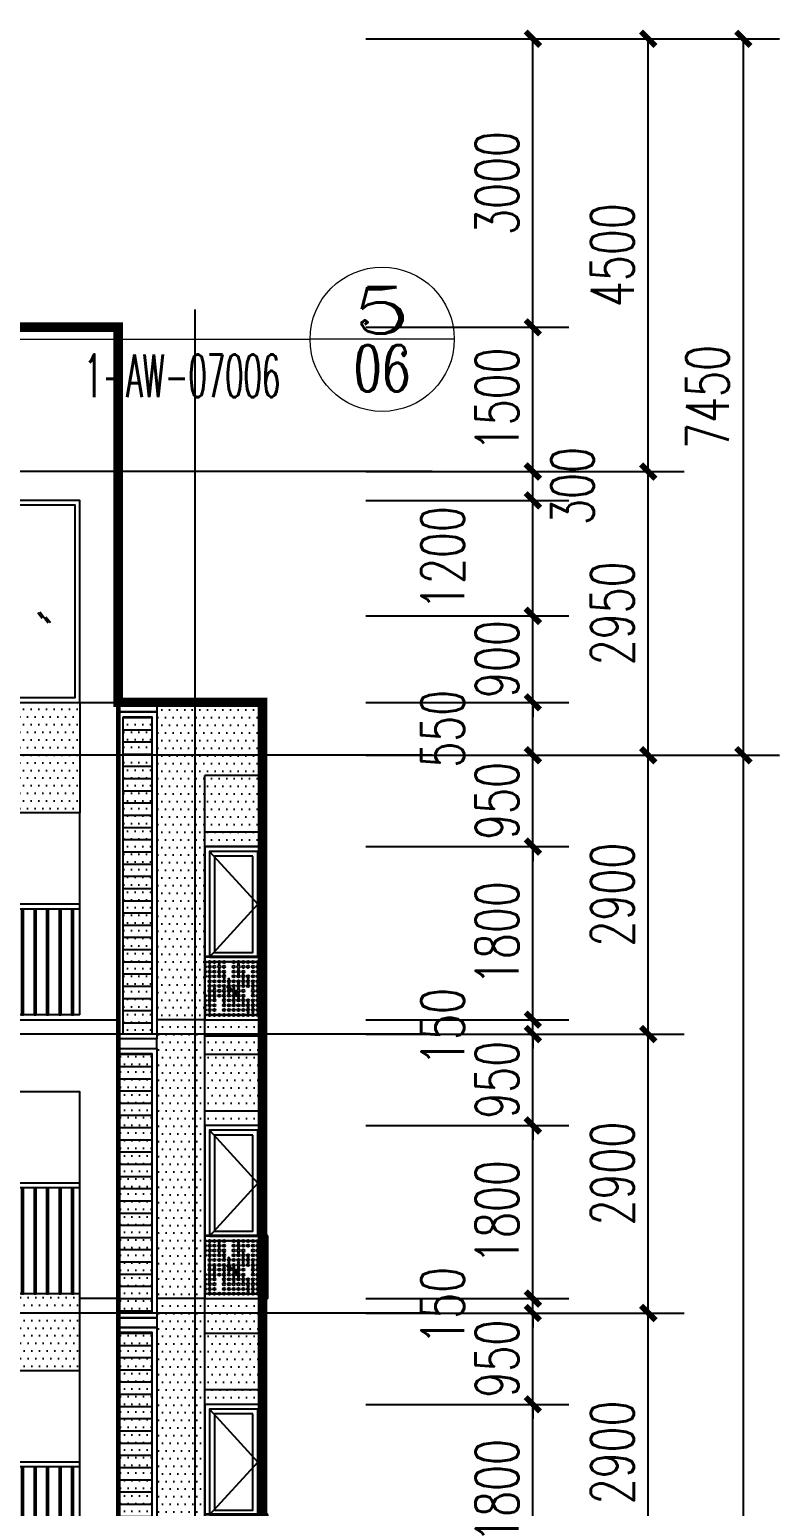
# Model space of a CAD drawing. Header units: millimetres. Extents: x 43 to 235305, y 0 to 139712.
# Drawn here: x 35488 to 43286, y 123396 to 138754 of the extents above; entities that cross this region are included whole.
import ezdxf
from ezdxf.enums import TextEntityAlignment as Align
from ezdxf.xclip import XClip

# ---------------------------------------------------------------- set-up
doc = ezdxf.new("R2010")
doc.units = ezdxf.units.MM
doc.header["$XCLIPFRAME"] = 2
for name, pattern in [('CONTINOUS', [0]), ('DASH', [0.35, 0.25, -0.1]), ('DOTE', [2.42, 2, -0.2, 0.02, -0.2]), ('HIDDEN', [7.5, 5, -2.5])]:
    doc.linetypes.add(name, pattern=pattern)
for name, color, linetype in [('A-AXIS', 1, 'DOTE'), ('A-AXIS-DIMS', 3, 'Continuous'), ('A-DRWD-DIMS', 144, 'Continuous'), ('A-ELEV-DRWD', 130, 'Continuous'), ('A-ELEV-HRAL', 165, 'Continuous'), ('A-ELEV-LINE', 30, 'Continuous'), ('A-ELEV-LINE1', 33, 'Continuous'), ('A-ELEV-LINE2', 55, 'Continuous'), ('A-ELEV-OPEN', 253, 'Continuous'), ('A-ELEV-OUT2', 6, 'CONTINOUS'), ('A-ELEV-PATT', 55, 'Continuous'), ('A-ELEV-SHUT', 215, 'Continuous'), ('A-HATH1', 251, 'Continuous'), ('D-Hole', 8, 'HIDDEN'), ('DIM_IDEN', 3, 'Continuous'), ('PUB_DIM', 3, 'Continuous'), ('PUB_HATCH', 251, 'Continuous'), ('PUB_TEXT', 7, 'Continuous'), ('S_STAIR', 2, 'Continuous'), ('Sun', 138, 'Continuous'), ('Window_detail', 165, 'Continuous')]:
    doc.layers.add(name, color=color, linetype=linetype)
doc.styles.add('_TCH_DIM_T3', font='SIMPLEX', dxfattribs={"width": 0.705882, "bigfont": 'GBCBIG'})
doc.styles.add('_TCH_LABEL', font='COMPLEX', dxfattribs={"bigfont": 'GBCBIG'})
doc.dimstyles.new('_TCH_ARCH&&150', dxfattribs={"dimtxt": 446.25, "dimasz": 150, "dimexe": 375, "dimexo": 450, "dimgap": 150, "dimtad": 1, "dimdec": 0, "dimzin": 0, "dimdsep": 46, "dimtxsty": '_TCH_DIM_T3', "dimblk": 'ARCHTICK', "dimcen": 0.09, "dimclrt": 7, "dimazin": 2, "dimtfac": 1, "dimtdec": 0, "dimtix": 1, "dimtmove": 2, "dimatfit": 3, "dimfxl": 1, "dimtolj": 1, "dimtzin": 0, "dimarcsym": 0})

# ---------------------------------------------------------------- blocks, each defined once
blk = doc.blocks.new('A$C312A139E')
at = {"layer": 'A-ELEV-DRWD'}
blk.add_lwpolyline([(2200, 1350), (2200, 2250), (1400, 2250), (1400, 1350)], dxfattribs=at)
at = {"layer": 'A-ELEV-LINE1'}
for points in [[(-400, 200), (-400, 2300), (2350, 2300), (2350, 200)], [(2250, 1350), (2250, 2300), (1350, 2300), (1350, 1350)]]:
    blk.add_lwpolyline(points, dxfattribs=at)
blk = doc.blocks.new('GGGG')
at = {"layer": 'A-ELEV-OPEN'}
for p, q in [((-176, -227), (0, 0)), ((-128, -96), (-220, -215)), ((-48, -132), (44, -12))]:
    blk.add_line(p, q, dxfattribs=at)
blk = doc.blocks.new('A$C26D120F1')
blk.add_circle((0, 0), 12.5)
blk = doc.blocks.new('A$C357E671F')
at = {"layer": 'D-Hole', "ltscale": 0.02}
blk.add_line((1055, 550), (1055, 150), dxfattribs=at)
at = {"layer": 'Sun'}
blk.add_lwpolyline([(2060, 600), (0, 600), (0, -50), (2060, -50)], close=True, dxfattribs=at)
at = {"layer": 'Sun', "color": 8, "linetype": 'DASH', "ltscale": 0.2}
for points in [[(50, 550), (2010, 550), (2010, 0), (50, 0)], [(1005, 550), (1055, 550), (1055, 0), (1005, 0)]]:
    blk.add_lwpolyline(points, close=True, dxfattribs=at)
at = {"layer": 'Sun'}
for centre in [(130, 525), (130, 475), (280, 525), (280, 475), (480, 525), (480, 475), (730, 525), (730, 475), (780, 525), (780, 475), (1130, 525), (1130, 475), (1230, 525), (1230, 475), (1380, 525), (1380, 475), (1630, 525), (1630, 475), (1730, 525), (1730, 475), (1880, 525), (1880, 475), (80, 425), (80, 375), (80, 325), (130, 425), (280, 425), (330, 425), (330, 375), (380, 375), (380, 325), (480, 425), (480, 325), (530, 425), (530, 375), (530, 325), (580, 375), (580, 325), (630, 325), (680, 325), (730, 425), (730, 375), (730, 325), (780, 425), (780, 325), (930, 325), (980, 375), (980, 325), (1030, 375), (1030, 325), (1080, 375), (1130, 425), (1130, 375), (1230, 425), (1230, 375), (1280, 425), (1280, 375), (1280, 325), (1330, 325), (1380, 425), (1380, 375), (1430, 425), (1430, 375), (1430, 325), (1480, 375), (1480, 325), (1580, 425), (1580, 375), (1630, 425), (1630, 375), (1680, 425), (1680, 375), (1730, 425), (1780, 425), (1780, 375), (1780, 325), (1830, 375), (1830, 325), (1880, 425), (1880, 375), (1980, 325), (80, 275), (180, 275), (180, 225), (180, 175), (230, 275), (230, 225), (230, 175), (330, 275), (330, 225), (330, 175), (380, 275), (380, 225), (430, 275), (430, 225), (430, 175), (480, 275), (480, 225), (480, 175), (530, 175), (630, 275), (630, 225), (680, 275), (680, 175), (780, 275), (780, 225), (830, 225), (830, 175), (880, 275), (880, 225), (880, 175), (930, 275), (930, 225), (980, 225), (980, 175), (1180, 175), (1230, 225), (1230, 175), (1280, 175), (1330, 175), (1380, 225), (1380, 175), (1480, 275), (1530, 275), (1530, 225), (1530, 175), (1580, 225), (1580, 175), (1630, 175), (1730, 225), (1730, 175), (1780, 275), (1780, 225), (1830, 275), (1880, 175), (1930, 275), (1930, 225), (1980, 275), (1980, 225), (130, 125), (130, 75), (130, 25), (180, 125), (330, 125), (430, 125), (530, 125), (580, 125), (580, 75), (580, 25), (630, 125), (630, 75), (630, 25), (680, 125), (880, 125), (880, 75), (880, 25), (930, 125), (980, 125), (1130, 125), (1130, 75), (1130, 25), (1180, 125), (1280, 125), (1330, 125), (1380, 125), (1580, 125), (1630, 125), (1630, 75), (1630, 25), (1680, 125), (1680, 75), (1680, 25), (1730, 125), (1880, 125), (1880, 75), (1880, 25), (1980, 125), (1980, 75), (1980, 25)]:
    blk.add_circle(centre, 5, dxfattribs=at)
for p in [(80, 550), (80, 500), (80, 450), (130, 550), (130, 500), (130, 450), (180, 550), (180, 500), (180, 450), (230, 550), (230, 500), (230, 450), (280, 550), (280, 500), (280, 450), (330, 550), (330, 500), (330, 450), (430, 550), (430, 500), (430, 450), (480, 550), (480, 500), (480, 450), (530, 550), (530, 500), (530, 450), (580, 550), (580, 500), (630, 550), (630, 500), (630, 450), (680, 550), (680, 500), (680, 450), (730, 550), (730, 500), (730, 450), (780, 550), (780, 500), (780, 450), (830, 550), (830, 500), (880, 550), (880, 500), (880, 450), (930, 550), (930, 500), (930, 450), (980, 550), (980, 500), (980, 450), (1030, 550), (1030, 500), (1030, 450), (1080, 550), (1080, 500), (1080, 450), (1130, 550), (1130, 500), (1130, 450), (1180, 550), (1180, 500), (1180, 450), (1230, 550), (1230, 500), (1230, 450), (1280, 550), (1280, 500), (1280, 450), (1330, 550), (1330, 500), (1380, 550), (1380, 500), (1380, 450), (1430, 550), (1430, 500), (1430, 450), (1480, 550), (1480, 500), (1480, 450), (1530, 550), (1530, 500), (1530, 450), (1580, 450), (1630, 550), (1630, 500), (1630, 450), (1680, 550), (1680, 500), (1680, 450), (1730, 550), (1730, 500), (1730, 450), (1780, 550), (1780, 500), (1780, 450), (1830, 550), (1830, 500), (1830, 450), (1880, 550), (1880, 500), (1880, 450), (1930, 550), (1930, 500), (1930, 450), (1980, 550), (1980, 500), (1980, 450), (80, 400), (80, 350), (80, 300), (130, 400), (180, 400), (180, 350), (180, 300), (230, 400), (230, 350), (230, 300), (280, 400), (280, 350), (280, 300), (330, 400), (330, 350), (330, 300), (380, 350), (380, 300), (430, 400), (430, 350), (430, 300), (480, 400), (480, 350), (480, 300), (530, 400), (530, 350), (530, 300), (580, 400), (580, 350), (580, 300), (630, 400), (630, 350), (630, 300), (680, 400), (680, 350), (680, 300), (730, 400), (730, 350), (730, 300), (780, 400), (780, 350), (780, 300), (830, 350), (830, 300), (880, 400), (880, 350), (880, 300), (930, 400), (930, 350), (930, 300), (980, 400), (980, 350), (980, 300), (1030, 400), (1030, 350), (1030, 300), (1080, 400), (1080, 350), (1080, 300), (1130, 400), (1130, 350), (1130, 300), (1180, 400), (1180, 350), (1180, 300), (1230, 400), (1230, 350), (1230, 300), (1280, 400), (1280, 350), (1280, 300), (1330, 350), (1330, 300), (1380, 400), (1380, 350), (1380, 300), (1430, 400), (1430, 350), (1430, 300), (1480, 400), (1480, 350), (1480, 300), (1530, 400), (1530, 350), (1530, 300), (1580, 400), (1580, 350), (1580, 300), (1630, 400), (1630, 350), (1630, 300), (1680, 400), (1680, 350), (1680, 300), (1730, 400), (1780, 400), (1780, 350), (1780, 300), (1830, 400), (1830, 350), (1830, 300), (1880, 400), (1880, 350), (1880, 300), (1930, 350), (1930, 300), (1980, 400), (1980, 350), (1980, 300), (80, 250), (80, 200), (80, 150), (130, 200), (130, 150), (180, 250), (180, 200), (180, 150), (230, 250), (230, 200), (230, 150), (280, 250), (280, 200), (330, 250), (330, 200), (330, 150), (380, 250), (380, 200), (380, 150), (430, 250), (430, 200), (430, 150), (480, 250), (480, 200), (480, 150), (530, 250), (530, 200), (530, 150), (580, 150), (630, 250), (630, 200), (630, 150), (680, 250), (680, 200), (680, 150), (730, 250), (730, 200), (730, 150), (780, 250), (780, 200), (780, 150), (830, 250), (830, 200), (830, 150), (880, 250), (880, 200), (880, 150), (930, 250), (930, 200), (930, 150), (980, 250), (980, 200), (980, 150), (1080, 250), (1080, 200), (1080, 150), (1130, 250), (1130, 200), (1130, 150), (1180, 250), (1180, 200), (1180, 150), (1230, 250), (1230, 200), (1230, 150), (1280, 250), (1280, 200), (1280, 150), (1330, 250), (1330, 200), (1330, 150), (1380, 250), (1380, 200), (1380, 150), (1430, 250), (1430, 200), (1430, 150), (1480, 250), (1530, 250), (1530, 200), (1530, 150), (1580, 250), (1580, 200), (1580, 150), (1630, 250), (1630, 200), (1630, 150), (1680, 250), (1680, 200), (1680, 150), (1730, 250), (1730, 200), (1730, 150), (1780, 250), (1780, 200), (1780, 150), (1830, 250), (1830, 200), (1830, 150), (1880, 250), (1880, 200), (1880, 150), (1930, 250), (1930, 200), (1980, 250), (1980, 200), (1980, 150), (80, 100), (80, 50), (80, 0), (130, 100), (130, 50), (130, 0), (180, 100), (180, 50), (180, 0), (230, 100), (230, 50), (230, 0), (280, 0), (330, 100), (330, 50), (330, 0), (380, 100), (380, 50), (380, 0), (430, 100), (430, 50), (430, 0), (480, 100), (480, 50), (480, 0), (530, 100), (530, 50), (530, 0), (580, 100), (580, 50), (580, 0), (630, 100), (630, 50), (630, 0), (680, 100), (680, 50), (680, 0), (780, 100), (780, 50), (780, 0), (830, 100), (830, 50), (830, 0), (880, 100), (880, 50), (880, 0), (930, 100), (930, 50), (930, 0), (980, 100), (980, 50), (980, 0), (1030, 100), (1030, 50), (1030, 0), (1080, 100), (1080, 50), (1080, 0), (1130, 100), (1130, 50), (1130, 0), (1180, 100), (1180, 50), (1180, 0), (1230, 100), (1230, 50), (1230, 0), (1280, 100), (1280, 50), (1330, 100), (1330, 50), (1330, 0), (1380, 100), (1380, 50), (1380, 0), (1430, 100), (1430, 50), (1430, 0), (1480, 0), (1530, 100), (1530, 50), (1530, 0), (1580, 100), (1580, 50), (1580, 0), (1630, 100), (1630, 50), (1630, 0), (1680, 100), (1680, 50), (1680, 0), (1730, 100), (1730, 50), (1730, 0), (1780, 0), (1830, 100), (1830, 50), (1830, 0), (1880, 100), (1880, 50), (1880, 0), (1980, 100), (1980, 50), (1980, 0)]:
    blk.add_blockref('A$C26D120F1', p, dxfattribs=at)
blk = doc.blocks.new('A$C7E353EAE')
at = {"layer": 'A-ELEV-DRWD'}
for p, q in [((0, 1800), (0, 0)), ((-50, 650), (-50, 0))]:
    blk.add_line(p, q, dxfattribs=at)
for points in [[(50, 1750), (550, 1750), (550, 650), (50, 650)], [(100, 1700), (500, 1700), (500, 700), (100, 700)], [(50, 600), (550, 600), (550, 50), (50, 50)]]:
    blk.add_lwpolyline(points, close=True, dxfattribs=at)
at = {"layer": 'A-ELEV-LINE1'}
for p, q in [((0, 1950), (0, 2900)), ((600, 2540), (0, 2540)), ((600, 1950), (600, 2540)), ((0, 1800), (0, 1950)), ((0, 1950), (600, 1950))]:
    blk.add_line(p, q, dxfattribs=at)
blk.add_lwpolyline([(0, 1800), (600, 1800), (600, 0), (0, 0)], dxfattribs=at)
at = {"layer": 'A-ELEV-OPEN'}
blk.add_lwpolyline([(550, 1750), (50, 1200), (550, 650)], dxfattribs=at)
at = {"layer": 'A-ELEV-OPEN', "xscale": 0.5, "yscale": 0.5, "zscale": 0.5}
blk.add_blockref('GGGG', (353, 351), dxfattribs=at)
at = {"layer": 'Sun'}
ref = blk.add_blockref('A$C357E671F', (730, 50), dxfattribs=dict(at, xscale=-1))
XClip(ref).set_block_clipping_path([(129.9999999995, -50.0000000006), (780.0000000712, 607.5547721885)])
blk = doc.blocks.new('150yt3500')
at = {"layer": 'A-ELEV-HRAL'}
for p, q in [((238353, -94386), (241103, -94386)), ((238353, -94436), (241103, -94436))]:
    blk.add_line(p, q, dxfattribs=at)
at = {"layer": 'A-ELEV-LINE1'}
for p, q in [((238353, -93436), (241003, -93436)), ((238353, -95536), (241103, -95536))]:
    blk.add_line(p, q, dxfattribs=at)
at = {"layer": 'PUB_HATCH'}
for points in [[(238418, -94436), (238438, -94436), (238438, -95536), (238418, -95536)], [(238548, -94436), (238568, -94436), (238568, -95536), (238548, -95536)], [(238678, -94436), (238698, -94436), (238698, -95536), (238678, -95536)], [(238808, -94436), (238828, -94436), (238828, -95536), (238808, -95536)], [(238938, -94436), (238958, -94436), (238958, -95536), (238938, -95536)], [(239068, -94436), (239088, -94436), (239088, -95536), (239068, -95536)], [(239198, -94436), (239218, -94436), (239218, -95536), (239198, -95536)], [(239328, -94436), (239348, -94436), (239348, -95536), (239328, -95536)], [(239458, -94436), (239478, -94436), (239478, -95536), (239458, -95536)], [(239588, -94436), (239608, -94436), (239608, -95536), (239588, -95536)], [(239718, -94436), (239738, -94436), (239738, -95536), (239718, -95536)], [(239848, -94436), (239868, -94436), (239868, -95536), (239848, -95536)], [(239978, -94436), (239998, -94436), (239998, -95536), (239978, -95536)], [(240108, -94436), (240128, -94436), (240128, -95536), (240108, -95536)], [(240238, -94436), (240258, -94436), (240258, -95536), (240238, -95536)], [(240368, -94436), (240388, -94436), (240388, -95536), (240368, -95536)], [(240498, -94436), (240518, -94436), (240518, -95536), (240498, -95536)], [(240628, -94436), (240648, -94436), (240648, -95536), (240628, -95536)], [(240758, -94436), (240778, -94436), (240778, -95536), (240758, -95536)], [(240888, -94436), (240908, -94436), (240908, -95536), (240888, -95536)], [(241018, -94436), (241038, -94436), (241038, -95536), (241018, -95536)]]:
    blk.add_lwpolyline(points, close=True, dxfattribs=at)
blk = doc.blocks.new('A$C67865BBE')
at = {"layer": 'A-ELEV-PATT'}
h = blk.add_hatch(dxfattribs=at)
h.set_pattern_fill('ANSI31', color=256, scale=80, angle=135, style=0)
h.set_pattern_definition([(7e-15, (97721.56, 80343.16), (2e-14, -127), [])])
h.paths.add_polyline_path([(1500, 5600), (1150, 5600), (1150, 2900), (1500, 2900)])
h = blk.add_hatch(dxfattribs=at)
h.set_pattern_fill('ANSI31', color=256, scale=80, angle=135, style=0)
h.set_pattern_definition([(7e-15, (97721.56, 77443.16), (2e-14, -127), [])])
h.paths.add_polyline_path([(1500, 2700), (1150, 2700), (1150, 0), (1500, 0)])
at = {"layer": 'A-HATH1'}
h = blk.add_hatch(dxfattribs=at)
h.set_pattern_fill('DOTS', color=256, scale=50, style=0)
h.set_pattern_definition([(0, (-7e-05, 3050), (39.6875, 79.375), [0, -79.375])])
h.paths.add_polyline_path([(600, 5920), (0, 5920), (0, 5650), (600, 5650)])
h.paths.add_polyline_path([(600, 5650), (0, 5650), (0, 5000), (600, 5000)])
h.paths.add_polyline_path([(600, 5000), (0, 5000), (0, 4850), (600, 4850)])
h.paths.add_polyline_path([(1100, 5650), (1100, 5750), (1100, 5950), (600, 5950), (600, 5800), (600, 3050), (1100, 3050)])
h = blk.add_hatch(dxfattribs=at)
h.set_pattern_fill('DOTS', color=256, scale=50, style=0)
h.set_pattern_definition([(0, (1150, 2900), (39.6875, 79.375), [0, -79.375])])
h.paths.add_polyline_path([(1500, 5600), (1150, 5600), (1150, 2900), (1500, 2900)])
h = blk.add_hatch(dxfattribs=at)
h.set_pattern_fill('DOTS', color=256, scale=50, style=0)
h.set_pattern_definition([(0, (2350, 2300), (39.6875, 79.375), [0, -79.375])])
h.paths.add_polyline_path([(4650, 3100), (1900, 3100), (1900, 2300), (4650, 2300)])
h = blk.add_hatch(dxfattribs=at)
h.set_pattern_fill('DOTS', color=256, scale=50, style=0)
h.set_pattern_definition([(0, (-7e-05, 150), (39.6875, 79.375), [0, -79.375])])
h.paths.add_polyline_path([(600, 3020), (0, 3020), (0, 2750), (600, 2750)])
h.paths.add_polyline_path([(600, 2750), (0, 2750), (0, 2100), (600, 2100)])
h.paths.add_polyline_path([(600, 2100), (0, 2100), (0, 1950), (600, 1950)])
h.paths.add_polyline_path([(1100, 2750), (1100, 2850), (1100, 3050), (600, 3050), (600, 2900), (600, 150), (1100, 150)])
h = blk.add_hatch(dxfattribs=at)
h.set_pattern_fill('DOTS', color=256, scale=50, style=0)
h.set_pattern_definition([(0, (1150, -0.0002), (39.6875, 79.375), [0, -79.375])])
h.paths.add_polyline_path([(1500, 2700), (1150, 2700), (1150, 0), (1500, 0)])
at = {"layer": 'A-ELEV-LINE'}
blk.add_lwpolyline([(1500, 2850), (1100, 2850), (1100, 2750), (1500, 2750)], close=True, dxfattribs=at)
at = {"layer": 'A-ELEV-LINE1'}
for p, q in [((600, 150), (600, 5950)), ((1500, 2850), (1500, 5800)), ((1500, 450), (1500, 3350)), ((1100, 2850), (1500, 2850))]:
    blk.add_line(p, q, dxfattribs=at)
at = {"layer": 'A-ELEV-LINE2'}
for p, q in [((1900, 2300), (1900, 3100)), ((600, 3050), (1100, 3050)), ((1500, 3050), (1900, 3050))]:
    blk.add_line(p, q, dxfattribs=at)
at = {"layer": 'A-ELEV-SHUT'}
for points in [[(1500, 5650), (1100, 5650), (1100, 2850), (1500, 2850)], [(1500, 5600), (1150, 5600), (1150, 2900), (1500, 2900)], [(1500, 2750), (1100, 2750), (1100, -50), (1500, -50)], [(1500, 2700), (1150, 2700), (1150, 0), (1500, 0)]]:
    blk.add_lwpolyline(points, close=True, dxfattribs=at)
for name, p in [('A$C7E353EAE', (0, 3050)), ('A$C312A139E', (2300, 2900)), ('A$C7E353EAE', (0, 150)), ('A$C312A139E', (2300, 0))]:
    blk.add_blockref(name, p)
at = {"layer": 'A-ELEV-LINE1'}
for p in [(-236453, 98636), (-236453, 95736)]:
    blk.add_blockref('150yt3500', p, dxfattribs=at)
blk = doc.blocks.new('A$C2BD75A2B')
at = {"layer": 'A-ELEV-DRWD'}
blk.add_line((1925, 2080), (1925, 30), dxfattribs=at)
for points in [[(575, 2080), (575, 80), (-50, 80), (-50, 2080), (575, 2080)], [(1925, 2080), (625, 2080), (625, 80), (1925, 80)], [(1975, 2080), (1975, 80), (2600, 80), (2600, 2080), (1975, 2080)]]:
    blk.add_lwpolyline(points, close=True, dxfattribs=at)
at = {"layer": 'A-ELEV-LINE1'}
blk.add_lwpolyline([(-100, 30), (2650, 30), (2650, 2130), (-100, 2130), (-100, 30)], dxfattribs=at)
at = {"layer": 'Window_detail'}
blk.add_lwpolyline([(625, 80), (1925, 80)], dxfattribs=at)
at = {"layer": 'A-ELEV-OPEN', "xscale": -0.5, "yscale": 0.5, "zscale": 0.5}
for p in [(232, 968), (1221, 968), (2234, 968)]:
    blk.add_blockref('GGGG', p, dxfattribs=at)
blk = doc.blocks.new('A$C0B7F3613')
at = {"layer": 'A-ELEV-PATT'}
h = blk.add_hatch(dxfattribs=at)
h.set_pattern_fill('ANSI31', color=256, scale=80, angle=135, style=0)
h.set_pattern_definition([(7e-15, (96021.55, 74193.16), (2e-14, -127), [])])
h.paths.add_polyline_path([(-250, 50), (-550, 50), (-550, -3250), (-250, -3250)])
at = {"layer": 'A-HATH1'}
h = blk.add_hatch(dxfattribs=at)
h.set_pattern_fill('DOTS', color=256, scale=50, style=0)
h.set_pattern_definition([(7e-15, (-1700, -3100), (39.6875, 79.375), [0, -79.375])])
h.paths.add_polyline_path([(-600, 100), (-600, 200), (-1700, 200), (-1700, -560), (-1100, -560), (-1100, -3100), (-600, -3100)])
h.paths.add_polyline_path([(-1700, -560), (-1700, -1150), (-1100, -1150), (-1100, -560)], flags=17)
h.paths.add_polyline_path([(-1100, -1300), (-1100, -1150), (-1700, -1150), (-1700, -1300)], flags=17)
h = blk.add_hatch(dxfattribs=at)
h.set_pattern_fill('DOTS', color=256, scale=50, style=0)
h.set_pattern_definition([(7e-15, (650, -950), (39.6875, 79.375), [0, -79.375])])
h.paths.add_polyline_path([(2950, 200), (200, 200), (200, -950), (2950, -950)])
h = blk.add_hatch(dxfattribs=at)
h.set_pattern_fill('DOTS', color=256, scale=50, style=0)
h.set_pattern_definition([(7e-15, (-550, -3250), (39.6875, 79.375), [0, -79.375])])
h.paths.add_polyline_path([(-250, 50), (-550, 50), (-550, -3250), (-250, -3250)])
at = {"layer": 'A-ELEV-LINE'}
for points in [[(-600, 100), (-200, 100), (-200, 200), (-600, 200)], [(-600, -3300), (-200, -3300), (-200, -3400), (-600, -3400)]]:
    blk.add_lwpolyline(points, close=True, dxfattribs=at)
at = {"layer": 'A-ELEV-LINE1'}
for p, q in [((-200, 4100), (3500, 4100)), ((-200, -350), (-200, 4100)), ((-1700, -560), (-1100, -560)), ((-1100, -3250), (-1100, -560)), ((-1700, -1150), (-1100, -1150))]:
    blk.add_line(p, q, dxfattribs=at)
blk.add_lwpolyline([(-200, 200), (-1700, 200), (-1700, -1300), (-1100, -1300)], dxfattribs=at)
at = {"layer": 'A-ELEV-LINE2'}
for p, q in [((200, 200), (-200, 200)), ((200, 200), (200, -950)), ((-1100, -3100), (-600, -3100)), ((3500, -3100), (-200, -3100))]:
    blk.add_line(p, q, dxfattribs=at)
at = {"layer": 'A-ELEV-SHUT'}
for points in [[(-200, 100), (-600, 100), (-600, -3300), (-200, -3300)], [(-250, 50), (-550, 50), (-550, -3250), (-250, -3250)]]:
    blk.add_lwpolyline(points, close=True, dxfattribs=at)
blk.add_blockref('A$C312A139E', (600, -3250))
ref = blk.add_blockref('A$C7E353EAE', (-1700, -3100))
XClip(ref).set_block_clipping_path([(-29.9999235599, -172.5116977129), (600.0000765115, 1799.9999482396)])
at = {"layer": 'A-ELEV-LINE1'}
blk.add_blockref('150yt3500', (-238153, 92486), dxfattribs=at)
at = {"layer": 'A-ELEV-OUT2', "xscale": -1}
blk.add_blockref('A$C2BD75A2B', (2850, 170), dxfattribs=at)
blk = doc.blocks.new('_ArchTick')
at = {"color": 0, "linetype": 'ByBlock', "const_width": 0.4}
blk.add_lwpolyline([(-0.5, -0.5), (0.5, 0.5)], dxfattribs=at)
blk = doc.blocks.new('*D4092')
at = {"layer": 'A-AXIS-DIMS', "color": 0, "lineweight": -2, "transparency": 16777216}
for p, q in [((39399, 125408), (42297, 125408)), ((41922, 122508), (41922, 125408)), ((39399, 122508), (42297, 122508))]:
    blk.add_line(p, q, dxfattribs=at)
at = {"layer": 'Defpoints', "color": 0, "transparency": 16777216}
for p in [(38949, 125408), (41922, 125408), (38949, 122508)]:
    blk.add_point(p, dxfattribs=at)
at = {"layer": 'A-AXIS-DIMS', "color": 0, "lineweight": -2, "transparency": 16777216, "xscale": 150, "yscale": 150, "zscale": 150}
for p, rotation in [((41922, 125408), 90), ((41922, 122508), 270)]:
    blk.add_blockref('_ArchTick', p, dxfattribs=dict(at, rotation=rotation))
at = {"layer": 'A-AXIS-DIMS', "color": 7, "transparency": 16777216, "insert": (41549, 123958), "char_height": 446.2, "attachment_point": 5, "rotation": 90, "style": '_TCH_DIM_T3'}
blk.add_mtext('\\A1;2900', dxfattribs=at)
blk = doc.blocks.new('*D4093')
at = {"layer": 'A-AXIS-DIMS', "color": 0, "lineweight": -2, "transparency": 16777216}
for p, q in [((39399, 128308), (42297, 128308)), ((41922, 125408), (41922, 128308)), ((39399, 125408), (42297, 125408))]:
    blk.add_line(p, q, dxfattribs=at)
at = {"layer": 'Defpoints', "color": 0, "transparency": 16777216}
for p in [(38949, 128308), (41922, 128308), (38949, 125408)]:
    blk.add_point(p, dxfattribs=at)
at = {"layer": 'A-AXIS-DIMS', "color": 0, "lineweight": -2, "transparency": 16777216, "xscale": 150, "yscale": 150, "zscale": 150}
for p, rotation in [((41922, 128308), 90), ((41922, 125408), 270)]:
    blk.add_blockref('_ArchTick', p, dxfattribs=dict(at, rotation=rotation))
at = {"layer": 'A-AXIS-DIMS', "color": 7, "transparency": 16777216, "insert": (41549, 126858), "char_height": 446.2, "attachment_point": 5, "rotation": 90, "style": '_TCH_DIM_T3'}
blk.add_mtext('\\A1;2900', dxfattribs=at)
blk = doc.blocks.new('*D4094')
at = {"layer": 'A-AXIS-DIMS', "color": 0, "lineweight": -2, "transparency": 16777216}
for p, q in [((39399, 131208), (42297, 131208)), ((41922, 128308), (41922, 131208)), ((39399, 128308), (42297, 128308))]:
    blk.add_line(p, q, dxfattribs=at)
at = {"layer": 'Defpoints', "color": 0, "transparency": 16777216}
for p in [(38949, 131208), (41922, 131208), (38949, 128308)]:
    blk.add_point(p, dxfattribs=at)
at = {"layer": 'A-AXIS-DIMS', "color": 0, "lineweight": -2, "transparency": 16777216, "xscale": 150, "yscale": 150, "zscale": 150}
for p, rotation in [((41922, 131208), 90), ((41922, 128308), 270)]:
    blk.add_blockref('_ArchTick', p, dxfattribs=dict(at, rotation=rotation))
at = {"layer": 'A-AXIS-DIMS', "color": 7, "transparency": 16777216, "insert": (41549, 129758), "char_height": 446.2, "attachment_point": 5, "rotation": 90, "style": '_TCH_DIM_T3'}
blk.add_mtext('\\A1;2900', dxfattribs=at)
blk = doc.blocks.new('*D4095')
at = {"layer": 'A-AXIS-DIMS', "color": 0, "lineweight": -2, "transparency": 16777216}
for p, q in [((39399, 134158), (42297, 134158)), ((41922, 131208), (41922, 134158)), ((39399, 131208), (42297, 131208))]:
    blk.add_line(p, q, dxfattribs=at)
at = {"layer": 'Defpoints', "color": 0, "transparency": 16777216}
for p in [(38949, 134158), (41922, 134158), (38949, 131208)]:
    blk.add_point(p, dxfattribs=at)
at = {"layer": 'A-AXIS-DIMS', "color": 0, "lineweight": -2, "transparency": 16777216, "xscale": 150, "yscale": 150, "zscale": 150}
for p, rotation in [((41922, 134158), 90), ((41922, 131208), 270)]:
    blk.add_blockref('_ArchTick', p, dxfattribs=dict(at, rotation=rotation))
at = {"layer": 'A-AXIS-DIMS', "color": 7, "transparency": 16777216, "insert": (41549, 132683), "char_height": 446.2, "attachment_point": 5, "rotation": 90, "style": '_TCH_DIM_T3'}
blk.add_mtext('\\A1;2950', dxfattribs=at)
blk = doc.blocks.new('*D4096')
at = {"layer": 'A-AXIS-DIMS', "color": 0, "lineweight": -2, "transparency": 16777216}
for p, q in [((39399, 138658), (42297, 138658)), ((41922, 134158), (41922, 138658)), ((39399, 134158), (42297, 134158))]:
    blk.add_line(p, q, dxfattribs=at)
at = {"layer": 'Defpoints', "color": 0, "transparency": 16777216}
for p in [(38949, 138658), (41922, 138658), (38949, 134158)]:
    blk.add_point(p, dxfattribs=at)
at = {"layer": 'A-AXIS-DIMS', "color": 0, "lineweight": -2, "transparency": 16777216, "xscale": 150, "yscale": 150, "zscale": 150}
for p, rotation in [((41922, 138658), 90), ((41922, 134158), 270)]:
    blk.add_blockref('_ArchTick', p, dxfattribs=dict(at, rotation=rotation))
at = {"layer": 'A-AXIS-DIMS', "color": 7, "transparency": 16777216, "insert": (41549, 136408), "char_height": 446.2, "attachment_point": 5, "rotation": 90, "style": '_TCH_DIM_T3'}
blk.add_mtext('\\A1;4500', dxfattribs=at)
blk = doc.blocks.new('*D4097')
at = {"layer": 'Defpoints', "color": 0, "transparency": 16777216}
for p in [(39461, 131208), (42911, 131208), (39461, 8358)]:
    blk.add_point(p, dxfattribs=at)
at = {"layer": 'PUB_DIM', "color": 0, "lineweight": -2, "transparency": 16777216}
for p, q in [((39911, 131208), (43286, 131208)), ((42911, 8358), (42911, 131208)), ((39911, 8358), (43286, 8358))]:
    blk.add_line(p, q, dxfattribs=at)
at = {"layer": 'PUB_DIM', "color": 0, "lineweight": -2, "transparency": 16777216, "xscale": 150, "yscale": 150, "zscale": 150}
for p, rotation in [((42911, 131208), 90), ((42911, 8358), 270)]:
    blk.add_blockref('_ArchTick', p, dxfattribs=dict(at, rotation=rotation))
at = {"layer": 'PUB_DIM', "color": 7, "transparency": 16777216, "insert": (42538, 69783), "char_height": 446.2, "attachment_point": 5, "rotation": 90, "style": '_TCH_DIM_T3'}
blk.add_mtext('\\A1;122850', dxfattribs=at)
blk = doc.blocks.new('*D4098')
at = {"layer": 'Defpoints', "color": 0, "transparency": 16777216}
for p in [(39461, 138658), (42911, 138658), (39461, 131208)]:
    blk.add_point(p, dxfattribs=at)
at = {"layer": 'PUB_DIM', "color": 0, "lineweight": -2, "transparency": 16777216}
for p, q in [((39911, 138658), (43286, 138658)), ((42911, 131208), (42911, 138658)), ((39911, 131208), (43286, 131208))]:
    blk.add_line(p, q, dxfattribs=at)
at = {"layer": 'PUB_DIM', "color": 0, "lineweight": -2, "transparency": 16777216, "xscale": 150, "yscale": 150, "zscale": 150}
for p, rotation in [((42911, 138658), 90), ((42911, 131208), 270)]:
    blk.add_blockref('_ArchTick', p, dxfattribs=dict(at, rotation=rotation))
at = {"layer": 'PUB_DIM', "color": 7, "transparency": 16777216, "insert": (42538, 134933), "char_height": 446.2, "attachment_point": 5, "rotation": 90, "style": '_TCH_DIM_T3'}
blk.add_mtext('\\A1;7450', dxfattribs=at)
blk = doc.blocks.new('*D3365')
at = {"layer": 'A-DRWD-DIMS', "color": 0, "lineweight": -2, "transparency": 16777216}
for p, q in [((38986, 124458), (41097, 124458)), ((40722, 122658), (40722, 124458)), ((38986, 122658), (41097, 122658))]:
    blk.add_line(p, q, dxfattribs=at)
at = {"layer": 'Defpoints', "color": 0, "transparency": 16777216}
for p in [(38536, 124458), (40722, 124458), (38536, 122658)]:
    blk.add_point(p, dxfattribs=at)
at = {"layer": 'A-DRWD-DIMS', "color": 0, "lineweight": -2, "transparency": 16777216, "xscale": 150, "yscale": 150, "zscale": 150}
for p, rotation in [((40722, 124458), 90), ((40722, 122658), 270)]:
    blk.add_blockref('_ArchTick', p, dxfattribs=dict(at, rotation=rotation))
at = {"layer": 'A-DRWD-DIMS', "color": 7, "transparency": 16777216, "insert": (40349, 123558), "char_height": 446.2, "attachment_point": 5, "rotation": 90, "style": '_TCH_DIM_T3'}
blk.add_mtext('\\A1;1800', dxfattribs=at)
blk = doc.blocks.new('*D3366')
at = {"layer": 'A-DRWD-DIMS', "color": 0, "lineweight": -2, "transparency": 16777216}
for p, q in [((40722, 125408), (40722, 125558)), ((38986, 125408), (41097, 125408)), ((40722, 124458), (40722, 125408)), ((38986, 124458), (41097, 124458)), ((40722, 124458), (40722, 124308))]:
    blk.add_line(p, q, dxfattribs=at)
at = {"layer": 'Defpoints', "color": 0, "transparency": 16777216}
for p in [(38536, 125408), (40722, 125408), (38536, 124458)]:
    blk.add_point(p, dxfattribs=at)
at = {"layer": 'A-DRWD-DIMS', "color": 0, "lineweight": -2, "transparency": 16777216, "xscale": 150, "yscale": 150, "zscale": 150}
for p, rotation in [((40722, 125408), 270), ((40722, 124458), 90)]:
    blk.add_blockref('_ArchTick', p, dxfattribs=dict(at, rotation=rotation))
at = {"layer": 'A-DRWD-DIMS', "color": 7, "transparency": 16777216, "insert": (40349, 124933), "char_height": 446.2, "attachment_point": 5, "rotation": 90, "style": '_TCH_DIM_T3'}
blk.add_mtext('\\A1;950', dxfattribs=at)
blk = doc.blocks.new('*D3367')
at = {"layer": 'A-DRWD-DIMS', "color": 0, "lineweight": -2, "transparency": 16777216}
for p, q in [((40722, 125558), (40722, 125708)), ((38986, 125558), (41097, 125558)), ((40722, 125408), (40722, 125558)), ((38986, 125408), (41097, 125408)), ((40722, 125408), (40722, 125258))]:
    blk.add_line(p, q, dxfattribs=at)
at = {"layer": 'Defpoints', "color": 0, "transparency": 16777216}
for p in [(38536, 125558), (40722, 125558), (38536, 125408)]:
    blk.add_point(p, dxfattribs=at)
at = {"layer": 'A-DRWD-DIMS', "color": 0, "lineweight": -2, "transparency": 16777216, "xscale": 150, "yscale": 150, "zscale": 150}
for p, rotation in [((40722, 125558), 270), ((40722, 125408), 90)]:
    blk.add_blockref('_ArchTick', p, dxfattribs=dict(at, rotation=rotation))
at = {"layer": 'A-DRWD-DIMS', "color": 7, "transparency": 16777216, "insert": (39784, 125483), "char_height": 446.2, "attachment_point": 5, "rotation": 90, "style": '_TCH_DIM_T3'}
blk.add_mtext('\\A1;150', dxfattribs=at)
blk = doc.blocks.new('*D3368')
at = {"layer": 'A-DRWD-DIMS', "color": 0, "lineweight": -2, "transparency": 16777216}
for p, q in [((38986, 127358), (41097, 127358)), ((40722, 125558), (40722, 127358)), ((38986, 125558), (41097, 125558))]:
    blk.add_line(p, q, dxfattribs=at)
at = {"layer": 'Defpoints', "color": 0, "transparency": 16777216}
for p in [(38536, 127358), (40722, 127358), (38536, 125558)]:
    blk.add_point(p, dxfattribs=at)
at = {"layer": 'A-DRWD-DIMS', "color": 0, "lineweight": -2, "transparency": 16777216, "xscale": 150, "yscale": 150, "zscale": 150}
for p, rotation in [((40722, 127358), 90), ((40722, 125558), 270)]:
    blk.add_blockref('_ArchTick', p, dxfattribs=dict(at, rotation=rotation))
at = {"layer": 'A-DRWD-DIMS', "color": 7, "transparency": 16777216, "insert": (40349, 126458), "char_height": 446.2, "attachment_point": 5, "rotation": 90, "style": '_TCH_DIM_T3'}
blk.add_mtext('\\A1;1800', dxfattribs=at)
blk = doc.blocks.new('*D3369')
at = {"layer": 'A-DRWD-DIMS', "color": 0, "lineweight": -2, "transparency": 16777216}
for p, q in [((40722, 128308), (40722, 128458)), ((38986, 128308), (41097, 128308)), ((40722, 127358), (40722, 128308)), ((38986, 127358), (41097, 127358)), ((40722, 127358), (40722, 127208))]:
    blk.add_line(p, q, dxfattribs=at)
at = {"layer": 'Defpoints', "color": 0, "transparency": 16777216}
for p in [(38536, 128308), (40722, 128308), (38536, 127358)]:
    blk.add_point(p, dxfattribs=at)
at = {"layer": 'A-DRWD-DIMS', "color": 0, "lineweight": -2, "transparency": 16777216, "xscale": 150, "yscale": 150, "zscale": 150}
for p, rotation in [((40722, 128308), 270), ((40722, 127358), 90)]:
    blk.add_blockref('_ArchTick', p, dxfattribs=dict(at, rotation=rotation))
at = {"layer": 'A-DRWD-DIMS', "color": 7, "transparency": 16777216, "insert": (40349, 127833), "char_height": 446.2, "attachment_point": 5, "rotation": 90, "style": '_TCH_DIM_T3'}
blk.add_mtext('\\A1;950', dxfattribs=at)
blk = doc.blocks.new('*D3370')
at = {"layer": 'A-DRWD-DIMS', "color": 0, "lineweight": -2, "transparency": 16777216}
for p, q in [((40722, 128458), (40722, 128608)), ((38986, 128458), (41097, 128458)), ((40722, 128308), (40722, 128458)), ((38986, 128308), (41097, 128308)), ((40722, 128308), (40722, 128158))]:
    blk.add_line(p, q, dxfattribs=at)
at = {"layer": 'Defpoints', "color": 0, "transparency": 16777216}
for p in [(38536, 128458), (40722, 128458), (38536, 128308)]:
    blk.add_point(p, dxfattribs=at)
at = {"layer": 'A-DRWD-DIMS', "color": 0, "lineweight": -2, "transparency": 16777216, "xscale": 150, "yscale": 150, "zscale": 150}
for p, rotation in [((40722, 128458), 270), ((40722, 128308), 90)]:
    blk.add_blockref('_ArchTick', p, dxfattribs=dict(at, rotation=rotation))
at = {"layer": 'A-DRWD-DIMS', "color": 7, "transparency": 16777216, "insert": (39784, 128383), "char_height": 446.2, "attachment_point": 5, "rotation": 90, "style": '_TCH_DIM_T3'}
blk.add_mtext('\\A1;150', dxfattribs=at)
blk = doc.blocks.new('*D3371')
at = {"layer": 'A-DRWD-DIMS', "color": 0, "lineweight": -2, "transparency": 16777216}
for p, q in [((38986, 130258), (41097, 130258)), ((40722, 128458), (40722, 130258)), ((38986, 128458), (41097, 128458))]:
    blk.add_line(p, q, dxfattribs=at)
at = {"layer": 'Defpoints', "color": 0, "transparency": 16777216}
for p in [(38536, 130258), (40722, 130258), (38536, 128458)]:
    blk.add_point(p, dxfattribs=at)
at = {"layer": 'A-DRWD-DIMS', "color": 0, "lineweight": -2, "transparency": 16777216, "xscale": 150, "yscale": 150, "zscale": 150}
for p, rotation in [((40722, 130258), 90), ((40722, 128458), 270)]:
    blk.add_blockref('_ArchTick', p, dxfattribs=dict(at, rotation=rotation))
at = {"layer": 'A-DRWD-DIMS', "color": 7, "transparency": 16777216, "insert": (40349, 129358), "char_height": 446.2, "attachment_point": 5, "rotation": 90, "style": '_TCH_DIM_T3'}
blk.add_mtext('\\A1;1800', dxfattribs=at)
blk = doc.blocks.new('*D3372')
at = {"layer": 'A-DRWD-DIMS', "color": 0, "lineweight": -2, "transparency": 16777216}
for p, q in [((40722, 131208), (40722, 131358)), ((38986, 131208), (41097, 131208)), ((40722, 130258), (40722, 131208)), ((38986, 130258), (41097, 130258)), ((40722, 130258), (40722, 130108))]:
    blk.add_line(p, q, dxfattribs=at)
at = {"layer": 'Defpoints', "color": 0, "transparency": 16777216}
for p in [(38536, 131208), (40722, 131208), (38536, 130258)]:
    blk.add_point(p, dxfattribs=at)
at = {"layer": 'A-DRWD-DIMS', "color": 0, "lineweight": -2, "transparency": 16777216, "xscale": 150, "yscale": 150, "zscale": 150}
for p, rotation in [((40722, 131208), 270), ((40722, 130258), 90)]:
    blk.add_blockref('_ArchTick', p, dxfattribs=dict(at, rotation=rotation))
at = {"layer": 'A-DRWD-DIMS', "color": 7, "transparency": 16777216, "insert": (40349, 130733), "char_height": 446.2, "attachment_point": 5, "rotation": 90, "style": '_TCH_DIM_T3'}
blk.add_mtext('\\A1;950', dxfattribs=at)
blk = doc.blocks.new('*D3373')
at = {"layer": 'A-DRWD-DIMS', "color": 0, "lineweight": -2, "transparency": 16777216}
for p, q in [((38986, 131758), (41097, 131758)), ((40722, 131208), (40722, 131758)), ((38986, 131208), (41097, 131208))]:
    blk.add_line(p, q, dxfattribs=at)
at = {"layer": 'Defpoints', "color": 0, "transparency": 16777216}
for p in [(38536, 131758), (40722, 131758), (38536, 131208)]:
    blk.add_point(p, dxfattribs=at)
at = {"layer": 'A-DRWD-DIMS', "color": 0, "lineweight": -2, "transparency": 16777216, "xscale": 150, "yscale": 150, "zscale": 150}
for p, rotation in [((40722, 131758), 90), ((40722, 131208), 270)]:
    blk.add_blockref('_ArchTick', p, dxfattribs=dict(at, rotation=rotation))
at = {"layer": 'A-DRWD-DIMS', "color": 7, "transparency": 16777216, "insert": (39784, 131483), "char_height": 446.2, "attachment_point": 5, "rotation": 90, "style": '_TCH_DIM_T3'}
blk.add_mtext('\\A1;550', dxfattribs=at)
blk = doc.blocks.new('*D3374')
at = {"layer": 'A-DRWD-DIMS', "color": 0, "lineweight": -2, "transparency": 16777216}
for p, q in [((40722, 132658), (40722, 132808)), ((38986, 132658), (41097, 132658)), ((40722, 131758), (40722, 132658)), ((38986, 131758), (41097, 131758)), ((40722, 131758), (40722, 131608))]:
    blk.add_line(p, q, dxfattribs=at)
at = {"layer": 'Defpoints', "color": 0, "transparency": 16777216}
for p in [(38536, 132658), (40722, 132658), (38536, 131758)]:
    blk.add_point(p, dxfattribs=at)
at = {"layer": 'A-DRWD-DIMS', "color": 0, "lineweight": -2, "transparency": 16777216, "xscale": 150, "yscale": 150, "zscale": 150}
for p, rotation in [((40722, 132658), 270), ((40722, 131758), 90)]:
    blk.add_blockref('_ArchTick', p, dxfattribs=dict(at, rotation=rotation))
at = {"layer": 'A-DRWD-DIMS', "color": 7, "transparency": 16777216, "insert": (40349, 132208), "char_height": 446.2, "attachment_point": 5, "rotation": 90, "style": '_TCH_DIM_T3'}
blk.add_mtext('\\A1;900', dxfattribs=at)
blk = doc.blocks.new('*D3375')
at = {"layer": 'A-DRWD-DIMS', "color": 0, "lineweight": -2, "transparency": 16777216}
for p, q in [((38986, 133858), (41097, 133858)), ((40722, 132658), (40722, 133858)), ((38986, 132658), (41097, 132658))]:
    blk.add_line(p, q, dxfattribs=at)
at = {"layer": 'Defpoints', "color": 0, "transparency": 16777216}
for p in [(38536, 133858), (40722, 133858), (38536, 132658)]:
    blk.add_point(p, dxfattribs=at)
at = {"layer": 'A-DRWD-DIMS', "color": 0, "lineweight": -2, "transparency": 16777216, "xscale": 150, "yscale": 150, "zscale": 150}
for p, rotation in [((40722, 133858), 90), ((40722, 132658), 270)]:
    blk.add_blockref('_ArchTick', p, dxfattribs=dict(at, rotation=rotation))
at = {"layer": 'A-DRWD-DIMS', "color": 7, "transparency": 16777216, "insert": (39784, 133258), "char_height": 446.2, "attachment_point": 5, "rotation": 90, "style": '_TCH_DIM_T3'}
blk.add_mtext('\\A1;1200', dxfattribs=at)
blk = doc.blocks.new('*D3376')
at = {"layer": 'A-DRWD-DIMS', "color": 0, "lineweight": -2, "transparency": 16777216}
for p, q in [((38986, 134158), (41097, 134158)), ((40722, 133858), (40722, 134158)), ((38986, 133858), (41097, 133858))]:
    blk.add_line(p, q, dxfattribs=at)
at = {"layer": 'Defpoints', "color": 0, "transparency": 16777216}
for p in [(38536, 134158), (40722, 134158), (38536, 133858)]:
    blk.add_point(p, dxfattribs=at)
at = {"layer": 'A-DRWD-DIMS', "color": 0, "lineweight": -2, "transparency": 16777216, "xscale": 150, "yscale": 150, "zscale": 150}
for p, rotation in [((40722, 134158), 90), ((40722, 133858), 270)]:
    blk.add_blockref('_ArchTick', p, dxfattribs=dict(at, rotation=rotation))
at = {"layer": 'A-DRWD-DIMS', "color": 7, "transparency": 16777216, "insert": (41134, 134008), "char_height": 446.2, "attachment_point": 5, "rotation": 90, "style": '_TCH_DIM_T3'}
blk.add_mtext('\\A1;300', dxfattribs=at)
blk = doc.blocks.new('*D3377')
at = {"layer": 'A-DRWD-DIMS', "color": 0, "lineweight": -2, "transparency": 16777216}
for p, q in [((38986, 135658), (41097, 135658)), ((40722, 134158), (40722, 135658)), ((38986, 134158), (41097, 134158))]:
    blk.add_line(p, q, dxfattribs=at)
at = {"layer": 'Defpoints', "color": 0, "transparency": 16777216}
for p in [(38536, 135658), (40722, 135658), (38536, 134158)]:
    blk.add_point(p, dxfattribs=at)
at = {"layer": 'A-DRWD-DIMS', "color": 0, "lineweight": -2, "transparency": 16777216, "xscale": 150, "yscale": 150, "zscale": 150}
for p, rotation in [((40722, 135658), 90), ((40722, 134158), 270)]:
    blk.add_blockref('_ArchTick', p, dxfattribs=dict(at, rotation=rotation))
at = {"layer": 'A-DRWD-DIMS', "color": 7, "transparency": 16777216, "insert": (40349, 134908), "char_height": 446.2, "attachment_point": 5, "rotation": 90, "style": '_TCH_DIM_T3'}
blk.add_mtext('\\A1;1500', dxfattribs=at)
blk = doc.blocks.new('*D3378')
at = {"layer": 'A-DRWD-DIMS', "color": 0, "lineweight": -2, "transparency": 16777216}
for p, q in [((38986, 138658), (41097, 138658)), ((40722, 135658), (40722, 138658)), ((38986, 135658), (41097, 135658))]:
    blk.add_line(p, q, dxfattribs=at)
at = {"layer": 'Defpoints', "color": 0, "transparency": 16777216}
for p in [(38536, 138658), (40722, 138658), (38536, 135658)]:
    blk.add_point(p, dxfattribs=at)
at = {"layer": 'A-DRWD-DIMS', "color": 0, "lineweight": -2, "transparency": 16777216, "xscale": 150, "yscale": 150, "zscale": 150}
for p, rotation in [((40722, 138658), 90), ((40722, 135658), 270)]:
    blk.add_blockref('_ArchTick', p, dxfattribs=dict(at, rotation=rotation))
at = {"layer": 'A-DRWD-DIMS', "color": 7, "transparency": 16777216, "insert": (40349, 137158), "char_height": 446.2, "attachment_point": 5, "rotation": 90, "style": '_TCH_DIM_T3'}
blk.add_mtext('\\A1;3000', dxfattribs=at)

msp = doc.modelspace()

# ---------------------------------------------------------------- linework, layer by layer
at = {"layer": 'A-AXIS'}
msp.add_line((37210.7, 6831.2), (37210.7, 135844), dxfattribs=at)
at = {"layer": 'A-AXIS', "linetype": 'DOTE'}
for p, q in [((39673.9, 134158), (7310.1, 134158)), ((39673.9, 131208), (7310.1, 131208)), ((39673.9, 128308), (7310.1, 128308)), ((39673.9, 125408), (7310.1, 125408))]:
    msp.add_line(p, q, dxfattribs=at)
at = {"layer": 'A-ELEV-OUT2', "color": 2, "const_width": 100}
msp.add_lwpolyline([(8860.7, 8358), (8860.7, 135658), (18860.7, 135658), (18860.7, 132658), (20360.7, 132658), (20360.7, 134608), (21560.7, 134608), (21560.7, 138658), (28960.7, 138658), (28960.7, 135658), (36410.7, 135658), (36410.7, 131758), (37910.7, 131758), (37910.7, 8358)], dxfattribs=at)
at = {"layer": 'A-ELEV-OUT2', "const_width": 50}
msp.add_lwpolyline([(36410.7, 8358), (36410.7, 135658), (32710.7, 135658), (32710.7, 8358)], dxfattribs=at)
at = {"layer": 'DIM_IDEN', "lineweight": 0}
for p in [(35157.9, 135533.5), (39904.4, 135533.5)]:
    msp.add_line(p, (38404.4, 135533.5), dxfattribs=at)
msp.add_circle((39154.4, 135533.5), 750, dxfattribs=at)

# ---------------------------------------------------------------- block references
at = {"xscale": -1}
msp.add_blockref('A$C67865BBE', (37910.7, 122508), dxfattribs=at)
at = {"layer": 'S_STAIR', "xscale": -1}
msp.add_blockref('A$C0B7F3613', (36210.7, 131558), dxfattribs=at)

# ---------------------------------------------------------------- texts
at = {"layer": 'PUB_TEXT', "lineweight": 0, "style": '_TCH_LABEL'}
for s, height, width, p, p2 in [('5', 483, 1.875, (38852.5, 135593.9), (39456.3, 135593.9)), ('06', 482.99, 0.772059, (38852.5, 134990.1), (39456.3, 134990.1))]:
    msp.add_text(s, height=height, dxfattribs=dict(at, width=width)).set_placement(p, p2, align=Align.FIT)
at = {"layer": 'PUB_TEXT', "lineweight": 0, "style": '_TCH_DIM_T3', "width": 0.49827}
msp.add_text('1-AW-07006', height=446.25, dxfattribs=at).set_placement((36055.1, 134929.7))

# ---------------------------------------------------------------- dimensions: what is measured, and where the dimension line sits
at = {"layer": 'A-AXIS-DIMS'}
for p1, p2, picture, middle in [((38949.4, 134158), (38949.4, 138658), '*D4096', (41548.6, 136408)), ((38949.4, 131208), (38949.4, 134158), '*D4095', (41548.6, 132683)), ((38949.4, 128308), (38949.4, 131208), '*D4094', (41548.6, 129758)), ((38949.4, 125408), (38949.4, 128308), '*D4093', (41548.6, 126858)), ((38949.4, 122508), (38949.4, 125408), '*D4092', (41548.6, 123958))]:
    dim = msp.add_aligned_dim(p1=p1, p2=p2, distance=-2972.3, dimstyle='_TCH_ARCH&&150', dxfattribs=at)
    dim.commit()
    dim.dimension.update_dxf_attribs({"geometry": picture, "text_midpoint": middle})
at = {"layer": 'A-DRWD-DIMS'}
for p1, p2, picture, middle in [((38535.8, 135658), (38535.8, 138658), '*D3378', (40348.6, 137158)), ((38535.8, 134158), (38535.8, 135658), '*D3377', (40348.6, 134908)), ((38535.8, 131758), (38535.8, 132658), '*D3374', (40348.6, 132208)), ((38535.8, 130258), (38535.8, 131208), '*D3372', (40348.6, 130733)), ((38535.8, 128458), (38535.8, 130258), '*D3371', (40348.6, 129358)), ((38535.8, 127358), (38535.8, 128308), '*D3369', (40348.6, 127833)), ((38535.8, 125558), (38535.8, 127358), '*D3368', (40348.6, 126458)), ((38535.8, 124458), (38535.8, 125408), '*D3366', (40348.6, 124933)), ((38535.8, 122658), (38535.8, 124458), '*D3365', (40348.6, 123558))]:
    dim = msp.add_aligned_dim(p1=p1, p2=p2, distance=-2186, dimstyle='_TCH_ARCH&&150', dxfattribs=at)
    dim.commit()
    dim.dimension.update_dxf_attribs({"geometry": picture, "text_midpoint": middle})
for base, p1, p2, picture, middle in [((40721.8, 134158), (38535.8, 133858), (38535.8, 134158), '*D3376', (41134.3, 134008)), ((40721.8, 133858), (38535.8, 132658), (38535.8, 133858), '*D3375', (39784.3, 133258)), ((40721.8, 131758), (38535.8, 131208), (38535.8, 131758), '*D3373', (39784.3, 131483)), ((40721.8, 128458), (38535.8, 128308), (38535.8, 128458), '*D3370', (39784.3, 128383)), ((40721.8, 125558), (38535.8, 125408), (38535.8, 125558), '*D3367', (39784.3, 125483))]:
    dim = msp.add_linear_dim(base=base, p1=p1, p2=p2, angle=90, dimstyle='_TCH_ARCH&&150', dxfattribs=at)
    dim.commit()
    dim.dimension.update_dxf_attribs({"geometry": picture, "text_midpoint": middle, "dimtype": 161})
at = {"layer": 'PUB_DIM'}
for p1, p2, picture, middle in [((39461.4, 131208), (39461.4, 138658), '*D4098', (42538.3, 134933)), ((39461.4, 8357.9), (39461.4, 131208), '*D4097', (42538.3, 69782.9))]:
    dim = msp.add_aligned_dim(p1=p1, p2=p2, distance=-3450, dimstyle='_TCH_ARCH&&150', dxfattribs=at)
    dim.commit()
    dim.dimension.update_dxf_attribs({"geometry": picture, "text_midpoint": middle})

doc.saveas('drawing.dxf')
